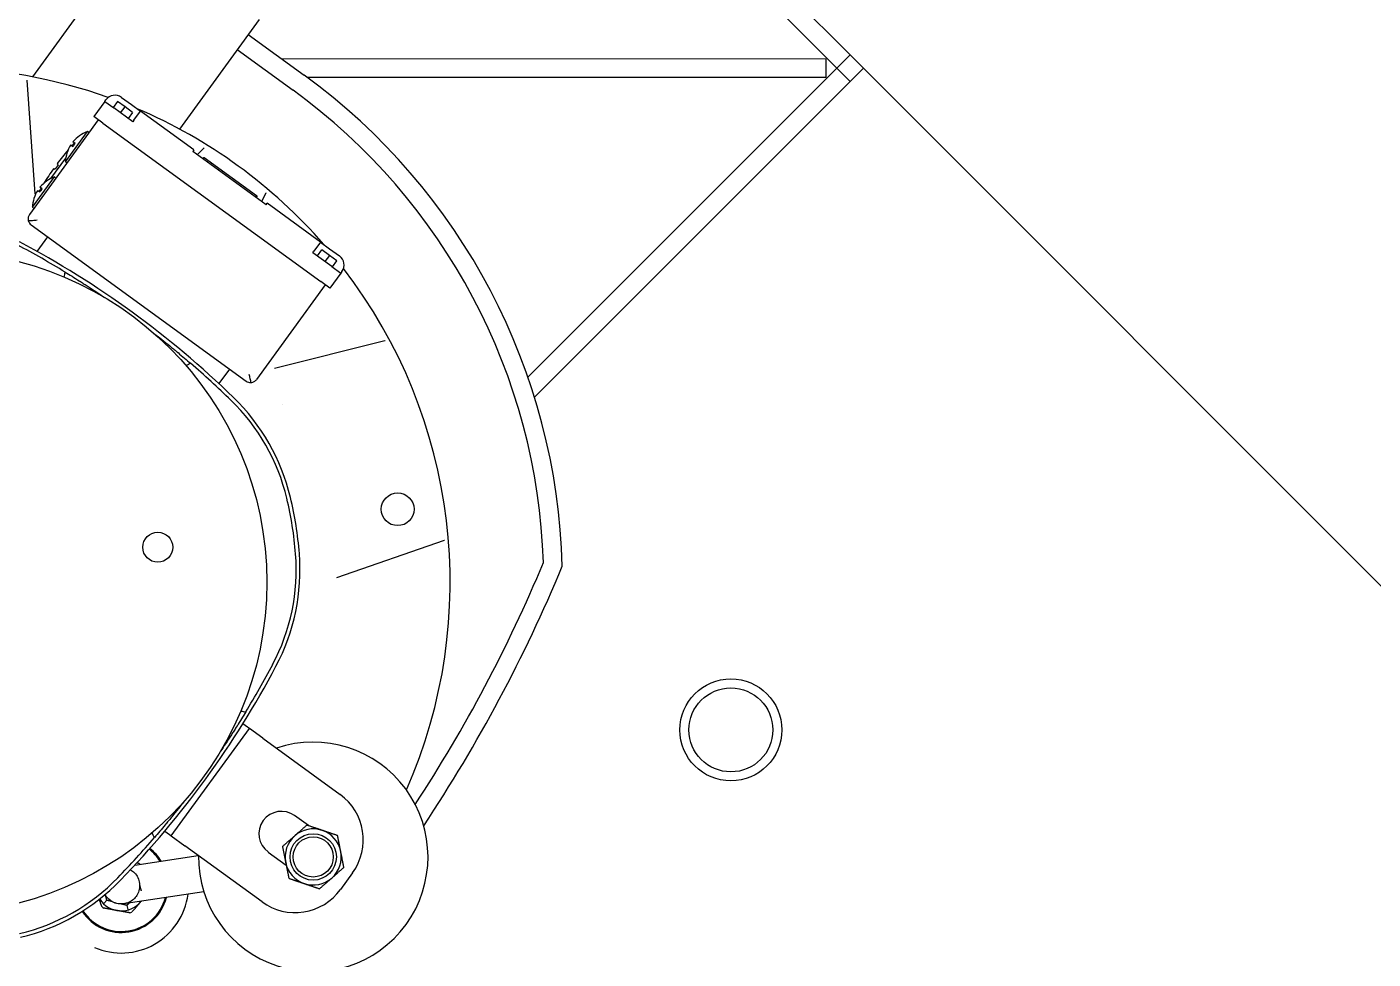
# Model space of a CAD drawing. Header units: millimetres. Extents: x 0 to 157650, y 0 to 89100.
# Drawn here: x 56944 to 57663, y 31210 to 31708 of the extents above; entities that cross this region are included whole.
import ezdxf

# ---------------------------------------------------------------- set-up
doc = ezdxf.new("R2010")
doc.units = ezdxf.units.MM
doc.header["$LTSCALE"] = 150
doc.layers.add('Visible', color=7, linetype='Continuous', lineweight=25)

msp = doc.modelspace()

# ---------------------------------------------------------------- linework, layer by layer
at = {"layer": 'Visible', "color": 9, "true_color": 0xc0c0c0}
for p, q in [((57153.76, 31922.6), (57383.49, 31692.72)), ((57146.68, 31915.53), (57376.42, 31685.65)), ((57003, 31758.78), (56946.48, 31681.04)), ((57067.71, 31711.73), (57025.08, 31653.1)), ((57061.83, 31703.64), (57091.71, 31681.91)), ((57055.95, 31695.56), (57085.83, 31673.83)), ((57079.57, 31690.74), (57370.53, 31690.65)), ((57370.53, 31690.65), (57370.53, 31680.65)), ((57383.49, 31692.72), (57376.42, 31685.65)), ((57383.49, 31692.72), (57390.56, 31685.64)), ((57211.26, 31520.6), (57376.42, 31685.65)), ((57390.56, 31685.64), (57214.75, 31509.95)), ((57376.42, 31685.65), (57383.49, 31678.57)), ((57390.56, 31685.64), (58754.7, 30320.6)), ((57390.56, 31685.64), (58754.7, 30320.6)), ((56943.53, 31679.24), (56947.76, 31618.51)), ((57370.53, 31680.65), (57093.32, 31680.74)), ((57214.75, 31509.95), (57383.49, 31678.57)), ((56985.11, 31667.93), (56979.23, 31659.84)), ((56985.11, 31667.93), (56985.7, 31668.74)), ((56985.11, 31667.93), (56989.96, 31664.4)), ((56991.91, 31667.93), (56989.56, 31664.7)), ((56995.95, 31664.99), (56991.91, 31667.93)), ((56994.08, 31670.06), (56999.33, 31666.24)), ((57000.07, 31657.05), (56989.96, 31664.4)), ((56993.6, 31661.76), (56995.95, 31664.99)), ((57000, 31662.05), (56995.95, 31664.99)), ((57000, 31662.05), (56997.64, 31658.82)), ((56999.33, 31666.24), (57004.19, 31662.71)), ((57000.66, 31657.86), (57004.19, 31662.71)), ((57032.7, 31641.98), (57004.19, 31662.71)), ((56981.65, 31658.08), (56944.9, 31607.53)), ((56984.08, 31656.31), (56979.23, 31659.84)), ((56984.08, 31656.31), (57100.55, 31571.63)), ((57000.66, 31657.86), (57000.07, 31657.05)), ((56964.09, 31635.61), (56975.85, 31651.79)), ((56969.29, 31645.43), (56968.15, 31646.26)), ((56976.66, 31651.2), (56975.85, 31651.79)), ((56966.97, 31644.64), (56968.11, 31643.82)), ((57032.7, 31641.98), (57032.11, 31641.18)), ((57071.34, 31612.65), (57032.11, 31641.18)), ((57034.51, 31639.43), (57038.1, 31642.9)), ((57038.1, 31642.9), (57038.22, 31643.01)), ((56956.39, 31626.73), (56964.28, 31637.59)), ((56957.84, 31632.12), (56958.53, 31631.62)), ((56960.29, 31634.04), (56959.61, 31634.54)), ((56964.89, 31635.03), (56964.09, 31635.61)), ((57037.57, 31637.21), (57038.16, 31638.01)), ((57037.57, 31637.21), (57038.16, 31638.01)), ((57038.16, 31638.01), (57038.21, 31637.98)), ((57038.16, 31638.01), (57038.16, 31638.01)), ((57038.21, 31637.98), (57066.18, 31617.64)), ((56946.44, 31611.35), (56958.21, 31627.53)), ((56959.01, 31626.94), (56958.21, 31627.53)), ((56949.33, 31620.38), (56950.47, 31619.55)), ((56951.65, 31621.17), (56950.51, 31621.99)), ((57066.29, 31617.56), (57065.7, 31616.76)), ((57066.33, 31617.53), (57065.74, 31616.72)), ((57066.53, 31617.39), (57065.94, 31616.58)), ((57066.18, 31617.64), (57066.29, 31617.56)), ((57066.33, 31617.53), (57066.29, 31617.56)), ((57066.53, 31617.39), (57066.33, 31617.53)), ((57071.13, 31618.89), (57068.94, 31614.4)), ((57071.2, 31619.04), (57071.13, 31618.89)), ((56947.25, 31610.76), (56946.44, 31611.35)), ((57071.34, 31612.65), (57071.93, 31613.46)), ((57100.44, 31592.73), (57071.93, 31613.46)), ((56945.78, 31601.94), (57060.64, 31518.44)), ((56949.04, 31587.72), (56954.68, 31595.47)), ((57100.44, 31592.73), (57096.91, 31587.88)), ((57100.44, 31592.73), (57105.29, 31589.21)), ((57105.29, 31589.21), (57110.55, 31585.38)), ((57096.32, 31587.07), (57096.91, 31587.88)), ((57106.43, 31579.72), (57096.32, 31587.07)), ((57098.75, 31585.31), (57101.1, 31588.54)), ((57105.14, 31585.6), (57101.1, 31588.54)), ((57105.14, 31585.6), (57102.79, 31582.37)), ((57109.19, 31582.66), (57105.14, 31585.6)), ((57106.84, 31579.43), (57109.19, 31582.66)), ((57111.28, 31576.19), (57105.4, 31568.11)), ((57106.43, 31579.72), (57111.28, 31576.19)), ((57111.87, 31577), (57111.28, 31576.19)), ((57102.98, 31569.87), (57066.22, 31519.32)), ((57105.4, 31568.11), (57100.55, 31571.63)), ((57075.79, 31525.42), (57134.86, 31540.13)), ((57134.86, 31540.13), (57135.02, 31540.17)), ((57051.74, 31524.9), (57046.1, 31517.15)), ((57079.87, 31505.71), (57079.87, 31505.71)), ((57166.49, 31433.24), (57108.92, 31413.44)), ((57166.64, 31433.3), (57166.49, 31433.24)), ((57020.64, 31275.51), (57062.39, 31332.94)), ((57061.44, 31333.63), (57058.95, 31335.44)), ((57062.39, 31332.94), (57061.44, 31333.63)), ((57069.67, 31327.65), (57062.39, 31332.94)), ((57069.67, 31327.65), (57110.92, 31297.66)), ((57093.92, 31280.96), (57086.59, 31286.3)), ((57017.2, 31278.02), (57019.69, 31276.2)), ((57019.69, 31276.2), (57020.64, 31275.51)), ((57020.64, 31275.51), (57027.92, 31270.22)), ((57001.23, 31259.92), (57035.12, 31264.98)), ((57069.17, 31240.23), (57027.92, 31270.22)), ((57072.47, 31266.88), (57082.09, 31259.89)), ((57117.55, 31255.75), (57111.08, 31246.85)), ((57038.06, 31245.6), (56995.29, 31239.22)), ((56984.64, 31239.44), (56986.26, 31241.09)), ((56993.9, 31239.12), (56993.9, 31239.12)), ((56995.38, 31239.23), (56995.38, 31239.23)), ((56996.88, 31238.36), (56997.5, 31236.13)), ((57025.81, 31232.19), (57025.81, 31232.19))]:
    msp.add_line(p, q, dxfattribs=at)
for centre, radius in [((56894.72, 31410.96), 177), ((57141.65, 31449.99), 8.75), ((57013.45, 31429.72), 8), ((57319.73, 31332.11), 27.25), ((57319.73, 31332.11), 22.42), ((57096.52, 31264.24), 12.4), ((57096.52, 31264.24), 10.75)]:
    msp.add_circle(centre, radius, dxfattribs=at)
for centre, radius, start, end in [((56542.03, 31685.92), 12796, 225.675698, 85.418923), ((56542.03, 31685.92), 12250, 248.674309, 61.10467), ((56542.03, 31685.92), 2654.3, 191.60929, 78.39071), ((56542.03, 31685.92), 2606, 191.09973, 78.90027), ((56542.03, 31685.92), 2600, 197.34214, 78.87433), ((56894.72, 31410.96), 275, 70.39939, 293.42225), ((56894.72, 31410.96), 335, 1.48002, 53.98117), ((56990.55, 31665.21), 6, 53.98117, 143.98117), ((56894.72, 31410.96), 325, 1.85342, 53.98117), ((56894.72, 31410.96), 275, 41.02591, 66.93642), ((56982.23, 31634.78), 18.17, 110.58268, 140.82567), ((57066.49, 31554.98), 133.25, 139.25843, 143.33617), ((56982.23, 31634.78), 18.17, 147.13666, 177.37965), ((57066.49, 31554.98), 133.25, 137.08473, 137.95022), ((56982.23, 31634.78), 16.76, 140.56132, 147.40101), ((57066.49, 31554.98), 133.25, 144.62616, 148.7039), ((57066.49, 31554.98), 132.4, 143.33205, 144.63029), ((56964.59, 31610.52), 18.17, 110.58268, 140.82567), ((56964.59, 31610.52), 18.17, 147.13666, 177.37965), ((57066.49, 31554.98), 133.25, 150.01212, 150.8776), ((56964.59, 31610.52), 16.76, 140.56132, 147.40101), ((56948.14, 31605.17), 4, 194.64394, 233.98117), ((56703.6, 31148.09), 501.5, 58.72033, 62.05098), ((56703.6, 31148.09), 503.5, 45.91135, 62.05098), ((57107.02, 31580.53), 6, 323.98117, 53.98117), ((56894.72, 31410.96), 275, 336.20972, 37.56294), ((56703.6, 31148.09), 501.5, 45.91135, 49.242), ((57062.99, 31521.67), 4, 233.98117, 273.31839), ((56977.38, 31430.73), 110, 13.44895, 45.91135), ((56977.38, 31430.73), 108, 13.44895, 45.91135), ((56894.72, 31410.96), 193, 4.51338, 13.44895), ((56894.72, 31410.96), 195, 4.51338, 13.44895), ((56979.45, 31417.65), 108, 332.05098, 4.51338), ((56979.45, 31417.65), 110, 332.05098, 4.51338), ((56481.43, 31729.98), 800, 326.83109, 337.3164), ((56481.43, 31729.98), 810, 326.33119, 337.46946), ((56631.85, 31602.08), 503.5, 315.91135, 332.05098), ((56631.85, 31602.08), 501.5, 328.72033, 332.05098), ((57096.52, 31264.24), 61.35, 179.33661, 108.62572), ((57093.28, 31273.39), 30, 323.98117, 53.98117), ((57079.53, 31276.59), 12, 53.98117, 233.98117), ((57096.52, 31264.24), 15, 71.24798, 131.24798), ((56631.85, 31602.08), 501.5, 315.91135, 319.242), ((57096.52, 31264.24), 15, 131.24798, 191.24798), ((57096.52, 31264.24), 15, 11.24798, 71.24798), ((56993.94, 31248.92), 24.5, 32.06987, 52.4639), ((56993.94, 31248.92), 25, 31.5707, 52.38479), ((57096.52, 31264.24), 15, 311.24798, 11.24798), ((56993.94, 31248.92), 13.5, 55.03762, 56.23924), ((56993.94, 31248.92), 15.23, 48.55834, 52.13219), ((57096.52, 31264.24), 15, 191.24798, 251.24798), ((56914.48, 31328.29), 108, 283.44895, 315.91135), ((56914.48, 31328.29), 110, 283.44895, 315.91135), ((57096.52, 31264.24), 15, 251.24798, 311.24798), ((56993.94, 31248.92), 36, 246.59881, 352.69515), ((57086.81, 31264.5), 30, 233.98117, 323.98117), ((56993.94, 31248.92), 25, 213.35402, 345.41269), ((56993.94, 31248.92), 24.5, 213.3755, 344.91352), ((56993.94, 31248.92), 13.5, 211.80516, 321.94577), ((56993.94, 31248.92), 15.23, 227.2094, 232.13219), ((56993.94, 31248.92), 15.23, 287.2094, 292.13219)]:
    msp.add_arc(centre, radius, start, end, dxfattribs=at)
for points, knots in [([(56944.9, 31607.53), (56944.6, 31607.11), (56944.36, 31606.6), (56944.11, 31605.48), (56944.1, 31604.87), (56944.25, 31604.25), (56944.26, 31604.2), (56944.27, 31604.16)], [0, 0, 0, 0, 0.2307778, 0.2307778, 0.4615557, 0.4615557, 0.4775885, 0.4775885, 0.4775885, 0.4775885]), ([(56944.27, 31604.16), (56944.31, 31604.17), (56944.35, 31604.17), (56945.02, 31604.21), (56945.77, 31604.27), (56947.35, 31604.42), (56948.18, 31604.51), (56948.95, 31604.59)], [2.3078744, 2.3078744, 2.3078744, 2.3078744, 2.3239072, 2.3239072, 2.554685, 2.554685, 2.7854629, 2.7854629, 2.7854629, 2.7854629]), ([(56963.99, 31576.69), (56965.14, 31576), (56966.38, 31575.23), (56968.91, 31573.67), (56970.2, 31572.86), (56971.48, 31572.05)], [0.000001, 0.000001, 0.000001, 0.000001, 0.4541304, 0.4541304, 0.9079, 0.9079, 0.9079, 0.9079]), ([(56971.48, 31572.05), (56971.53, 31572.02), (56971.58, 31571.99), (56971.66, 31571.94), (56971.69, 31571.92), (56971.73, 31571.89), (56971.75, 31571.88), (56971.77, 31571.87), (56971.77, 31571.87), (56971.78, 31571.86), (56971.79, 31571.86), (56971.8, 31571.85), (56971.8, 31571.85), (56971.82, 31571.84), (56971.83, 31571.83), (56971.86, 31571.81), (56971.88, 31571.8), (56971.95, 31571.76), (56971.99, 31571.73), (56972.06, 31571.68), (56972.08, 31571.67), (56972.1, 31571.66)], [0, 0, 0, 0, 0.01763739, 0.01763739, 0.02768199, 0.02768199, 0.03265715, 0.03265715, 0.03458541, 0.03458541, 0.03652613, 0.03652613, 0.03850026, 0.03850026, 0.0413939, 0.0413939, 0.04908582, 0.04908582, 0.06598624, 0.06598624, 0.07305226, 0.07305226, 0.07305226, 0.07305226]), ([(56972.1, 31571.66), (56972.8, 31571.22), (56973.49, 31570.77), (56974.87, 31569.89), (56975.55, 31569.45), (56976.23, 31569.01)], [0, 0, 0, 0, 0.2467374, 0.2467374, 0.4934917, 0.4934917, 0.4934917, 0.4934917]), ([(56976.23, 31569.01), (56977.78, 31568.01), (56979.35, 31566.98), (56982.29, 31565.03), (56983.65, 31564.11), (56984.99, 31563.21)], [0, 0, 0, 0, 0.56481, 0.56481, 1.059266, 1.059266, 1.059266, 1.059266]), ([(57011.7, 31543.79), (57012.98, 31542.79), (57014.27, 31541.78), (57017.03, 31539.58), (57018.49, 31538.41), (57019.92, 31537.24)], [0.072506, 0.072506, 0.072506, 0.072506, 0.566865, 0.566865, 1.131536, 1.131536, 1.131536, 1.131536]), ([(57019.92, 31537.24), (57020.55, 31536.73), (57021.18, 31536.22), (57022.45, 31535.18), (57023.08, 31534.66), (57023.71, 31534.13)], [0, 0, 0, 0, 0.2466257, 0.2466257, 0.4932596, 0.4932596, 0.4932596, 0.4932596]), ([(57023.71, 31534.13), (57023.72, 31534.13), (57023.73, 31534.12), (57023.78, 31534.08), (57023.83, 31534.03), (57023.91, 31533.97), (57023.93, 31533.95), (57023.96, 31533.93), (57023.97, 31533.92), (57023.98, 31533.91), (57023.99, 31533.9), (57024, 31533.89), (57024.01, 31533.89), (57024.02, 31533.88), (57024.03, 31533.87), (57024.05, 31533.86), (57024.06, 31533.84), (57024.11, 31533.81), (57024.14, 31533.78), (57024.21, 31533.73), (57024.24, 31533.69), (57024.28, 31533.66)], [0, 0, 0, 0, 0.00250569, 0.00250569, 0.02217006, 0.02217006, 0.03112998, 0.03112998, 0.03451917, 0.03451917, 0.03683723, 0.03683723, 0.03912073, 0.03912073, 0.04139084, 0.04139084, 0.04727196, 0.04727196, 0.05915619, 0.05915619, 0.0736745, 0.0736745, 0.0736745, 0.0736745]), ([(57024.28, 31533.66), (57025.45, 31532.69), (57026.62, 31531.71), (57028.88, 31529.79), (57029.99, 31528.84), (57031.01, 31527.96)], [0, 0, 0, 0, 0.4557417, 0.4557417, 0.9112609, 0.9112609, 0.9112609, 0.9112609]), ([(57062.18, 31522.26), (57062.34, 31521.51), (57062.52, 31520.69), (57062.86, 31519.14), (57063.03, 31518.4), (57063.2, 31517.76), (57063.21, 31517.72), (57063.22, 31517.68)], [0, 0, 0, 0, 0.2307778, 0.2307778, 0.4615557, 0.4615557, 0.4775885, 0.4775885, 0.4775885, 0.4775885]), ([(57063.22, 31517.68), (57063.26, 31517.68), (57063.31, 31517.68), (57063.95, 31517.74), (57064.52, 31517.93), (57065.51, 31518.51), (57065.92, 31518.9), (57066.22, 31519.32)], [2.3078744, 2.3078744, 2.3078744, 2.3078744, 2.3239072, 2.3239072, 2.554685, 2.554685, 2.7854629, 2.7854629, 2.7854629, 2.7854629]), ([(57060.45, 31341.69), (57059.75, 31340.54), (57058.99, 31339.29), (57057.43, 31336.77), (57056.62, 31335.47), (57055.8, 31334.19)], [0.000001, 0.000001, 0.000001, 0.000001, 0.4541304, 0.4541304, 0.9079, 0.9079, 0.9079, 0.9079]), ([(57055.41, 31333.57), (57054.97, 31332.88), (57054.53, 31332.18), (57053.65, 31330.81), (57053.21, 31330.12), (57052.77, 31329.44)], [0, 0, 0, 0, 0.2467374, 0.2467374, 0.4934917, 0.4934917, 0.4934917, 0.4934917]), ([(57055.8, 31334.19), (57055.77, 31334.14), (57055.74, 31334.09), (57055.69, 31334.01), (57055.67, 31333.98), (57055.65, 31333.94), (57055.64, 31333.92), (57055.63, 31333.91), (57055.62, 31333.9), (57055.62, 31333.89), (57055.61, 31333.89), (57055.61, 31333.88), (57055.6, 31333.87), (57055.59, 31333.86), (57055.59, 31333.85), (57055.57, 31333.82), (57055.56, 31333.8), (57055.52, 31333.75), (57055.5, 31333.7), (57055.45, 31333.63), (57055.43, 31333.6), (57055.41, 31333.57)], [0, 0, 0, 0, 0.01820635, 0.01820635, 0.02821216, 0.02821216, 0.0328555, 0.0328555, 0.03474879, 0.03474879, 0.03652618, 0.03652618, 0.03829218, 0.03829218, 0.04102959, 0.04102959, 0.04773142, 0.04773142, 0.06216229, 0.06216229, 0.07305237, 0.07305237, 0.07305237, 0.07305237]), ([(57052.77, 31329.44), (57051.76, 31327.89), (57050.74, 31326.32), (57048.78, 31323.38), (57047.87, 31322.02), (57046.96, 31320.68)], [0, 0, 0, 0, 0.56481, 0.56481, 1.059266, 1.059266, 1.059266, 1.059266]), ([(57027.54, 31293.97), (57026.55, 31292.7), (57025.54, 31291.41), (57023.34, 31288.64), (57022.17, 31287.18), (57021, 31285.75)], [0.072506, 0.072506, 0.072506, 0.072506, 0.566865, 0.566865, 1.131536, 1.131536, 1.131536, 1.131536]), ([(57017.42, 31281.39), (57016.45, 31280.23), (57015.47, 31279.06), (57013.55, 31276.79), (57012.6, 31275.68), (57011.72, 31274.66)], [0, 0, 0, 0, 0.4557417, 0.4557417, 0.9112609, 0.9112609, 0.9112609, 0.9112609]), ([(57017.89, 31281.96), (57017.85, 31281.92), (57017.82, 31281.87), (57017.76, 31281.8), (57017.73, 31281.77), (57017.7, 31281.74), (57017.7, 31281.73), (57017.68, 31281.71), (57017.67, 31281.7), (57017.66, 31281.69), (57017.66, 31281.68), (57017.65, 31281.67), (57017.65, 31281.67), (57017.63, 31281.65), (57017.63, 31281.65), (57017.61, 31281.63), (57017.61, 31281.62), (57017.58, 31281.59), (57017.56, 31281.56), (57017.5, 31281.49), (57017.46, 31281.44), (57017.42, 31281.39)], [0, 0, 0, 0, 0.01726628, 0.01726628, 0.02797395, 0.02797395, 0.03155142, 0.03155142, 0.03476055, 0.03476055, 0.03683725, 0.03683725, 0.03892553, 0.03892553, 0.04201142, 0.04201142, 0.04541526, 0.04541526, 0.0553948, 0.0553948, 0.07367451, 0.07367451, 0.07367451, 0.07367451]), ([(57021, 31285.75), (57020.49, 31285.12), (57019.98, 31284.49), (57018.94, 31283.23), (57018.41, 31282.59), (57017.89, 31281.96)], [0, 0, 0, 0, 0.2466257, 0.2466257, 0.4932596, 0.4932596, 0.4932596, 0.4932596]), ([(56998.89, 31257.41), (56999.65, 31256.97), (57000.36, 31256.42), (57001.72, 31255.03), (57002.35, 31254.14), (57003.27, 31252.23), (57003.58, 31251.18), (57003.84, 31249.08), (57003.79, 31247.99), (57003.36, 31245.91), (57002.97, 31244.89), (57002.27, 31243.7), (57002.1, 31243.43), (57001.34, 31242.38), (57000.64, 31241.68), (56999.01, 31240.45), (56998.04, 31239.95), (56996.51, 31239.45), (56995.97, 31239.32), (56995.43, 31239.24)], [0.37221, 0.37221, 0.37221, 0.37221, 0.636206, 0.636206, 0.954761, 0.954761, 1.273311, 1.273311, 1.591856, 1.591856, 1.910402, 1.910402, 2.006607, 2.006607, 2.297985, 2.297985, 2.617486, 2.617486, 2.781975, 2.781975, 2.781975, 2.781975]), ([(56995.29, 31239.22), (56994.83, 31239.15), (56994.35, 31239.11), (56992.82, 31239.11), (56991.74, 31239.28), (56989.73, 31239.95), (56988.76, 31240.46), (56987.07, 31241.75), (56986.32, 31242.54), (56985.58, 31243.64), (56985.43, 31243.88), (56985.3, 31244.12)], [0, 0, 0, 0, 0.141675, 0.141675, 0.460294, 0.460294, 0.778846, 0.778846, 1.097345, 1.097345, 1.179023, 1.179023, 1.179023, 1.179023]), ([(56995.34, 31239.23), (56994.87, 31239.16), (56994.39, 31239.12), (56992.85, 31239.13), (56991.77, 31239.31), (56989.76, 31239.99), (56988.8, 31240.51), (56987.12, 31241.8), (56986.37, 31242.6), (56985.64, 31243.71), (56985.5, 31243.94), (56985.37, 31244.17)], [0.004514, 0.004514, 0.004514, 0.004514, 0.147692, 0.147692, 0.466244, 0.466244, 0.784797, 0.784797, 1.103349, 1.103349, 1.183749, 1.183749, 1.183749, 1.183749])]:
    msp.add_open_spline(points, degree=3, knots=knots, dxfattribs=at)
for points in [[(56963.47, 31574.06), (56963.64, 31574.94), (56963.81, 31575.82), (56963.99, 31576.69)], [(57031.01, 31527.96), (57030.23, 31527.53), (57029.45, 31527.09), (57028.66, 31526.66)], [(57057.82, 31342.21), (57058.7, 31342.03), (57059.57, 31341.86), (57060.45, 31341.69)], [(57011.72, 31274.66), (57011.29, 31275.44), (57010.85, 31276.23), (57010.42, 31277.01)]]:
    msp.add_open_spline(points, degree=3, dxfattribs=at)
for points, weights in [([(57093.14, 31281.23), (57089.65, 31278.17), (57086.63, 31275.52)], [1.35692193817, 1.46188021535, 1.46188021535]), ([(57101.34, 31278.44), (57097.53, 31279.74), (57093.14, 31281.23)], [1.46188021535, 1.46188021535, 1.35692193817]), ([(57086.63, 31275.52), (57083.6, 31272.87), (57080.12, 31269.81)], [1.46188021535, 1.46188021535, 1.35692193817]), ([(57109.54, 31275.66), (57105.14, 31277.15), (57101.34, 31278.44)], [1.35692193817, 1.46188021535, 1.46188021535]), ([(57111.23, 31267.17), (57110.44, 31271.11), (57109.54, 31275.66)], [1.46188021535, 1.46188021535, 1.35692193817]), ([(57080.12, 31269.81), (57081.02, 31265.26), (57081.8, 31261.31)], [1.35692193817, 1.46188021535, 1.46188021535]), ([(57112.92, 31258.67), (57112.01, 31263.22), (57111.23, 31267.17)], [1.35692193817, 1.46188021535, 1.46188021535]), ([(57002.33, 31261.12), (57002.8, 31261.03), (57003.28, 31260.94)], [1.74948970712, 1.73750407939, 1.72381759786]), ([(57081.8, 31261.31), (57082.59, 31257.37), (57083.49, 31252.82)], [1.46188021535, 1.46188021535, 1.35692193817]), ([(57106.41, 31252.96), (57109.43, 31255.61), (57112.92, 31258.67)], [1.46188021535, 1.46188021535, 1.35692193817]), ([(57083.49, 31252.82), (57087.89, 31251.33), (57091.69, 31250.04)], [1.35692193817, 1.46188021535, 1.46188021535]), ([(57099.9, 31247.25), (57103.38, 31250.31), (57106.41, 31252.96)], [1.35692193817, 1.46188021535, 1.46188021535]), ([(56985.43, 31244.05), (56985.43, 31244.05), (56985.43, 31244.05)], [2.06108876779, 2.06116233988, 2.06123574713]), ([(56986.26, 31241.09), (56985.87, 31242.49), (56985.52, 31243.74)], [1.94358964369, 2.01478814611, 2.05226759995]), ([(57003.78, 31248.98), (57004.15, 31247.66), (57004.56, 31246.19)], [2.05645697269, 2.0188727644, 1.94358964369]), ([(57091.69, 31250.04), (57095.5, 31248.74), (57099.9, 31247.25)], [1.46188021535, 1.46188021535, 1.35692193817]), ([(56983.59, 31237.75), (56982.87, 31239.78), (56982.21, 31241.61)], [1.72381759786, 1.78560937623, 1.8127318809]), ([(56991.52, 31235.64), (56988.26, 31236.24), (56984.59, 31236.91)], [1.83395038883, 1.83395038883, 1.72381759786]), ([(56989.02, 31240.38), (56987.71, 31240.72), (56986.26, 31241.09)], [2.0552804399, 2.01770354356, 1.94358964369]), ([(56989.23, 31240.33), (56989.23, 31240.33), (56989.23, 31240.33)], [2.06128587546, 2.06123828347, 2.06119062209]), ([(56996.88, 31238.36), (56995.33, 31238.76), (56993.95, 31239.11)], [1.94358964369, 2.02249983125, 2.05999100581]), ([(56998.14, 31239.64), (56997.53, 31239.02), (56996.88, 31238.36)], [2.02068193667, 1.98899146362, 1.94358964369]), ([(57004.23, 31240.19), (57002.09, 31237.67), (56999.67, 31234.82)], [1.83395038883, 1.83395038883, 1.72381759786]), ([(57004.58, 31240.61), (57004.41, 31240.4), (57004.23, 31240.19)], [1.83319539638, 1.83395038883, 1.83395038883]), ([(56998.44, 31234.38), (56994.77, 31235.05), (56991.52, 31235.64)], [1.72381759786, 1.83395038883, 1.83395038883])]:
    msp.add_rational_spline(points, weights, degree=2, dxfattribs=at)

doc.saveas('drawing.dxf')
